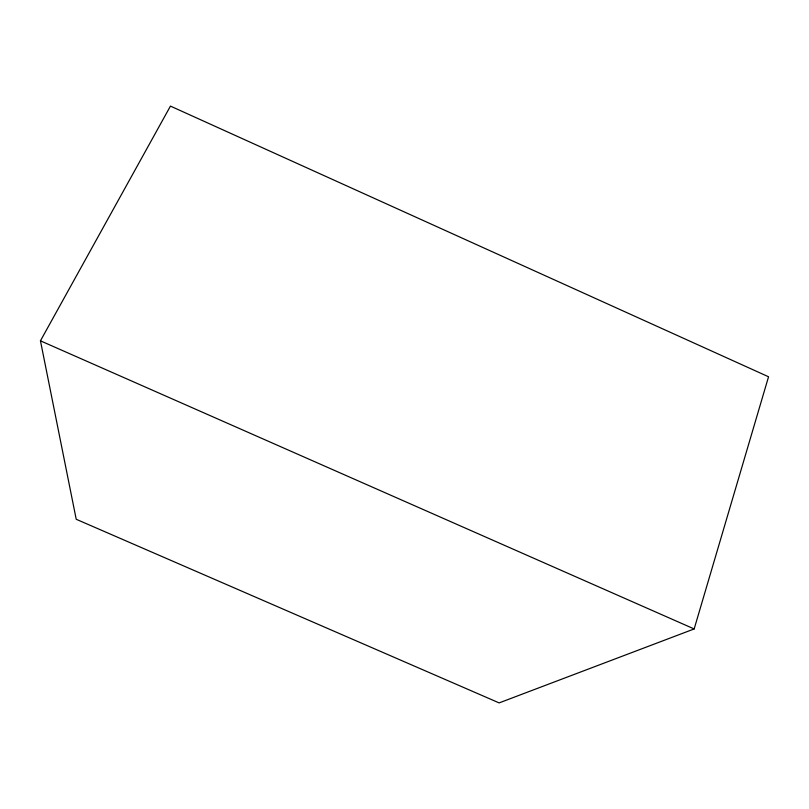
<?xml version="1.0" encoding="UTF-8"?>
<svg xmlns="http://www.w3.org/2000/svg" width="809" height="809" viewBox="0 0 809 809"><rect width="100%" height="100%" fill="white"/><g stroke="black" fill="none" stroke-linecap="round" stroke-linejoin="round"><path stroke-width="1.21" d="M694.162 628.947L768.55 376.772L170.446 106.1L40.45 340.822L76.218 519.277L499.133 702.9L694.162 628.947L40.45 340.822"/></g></svg>
